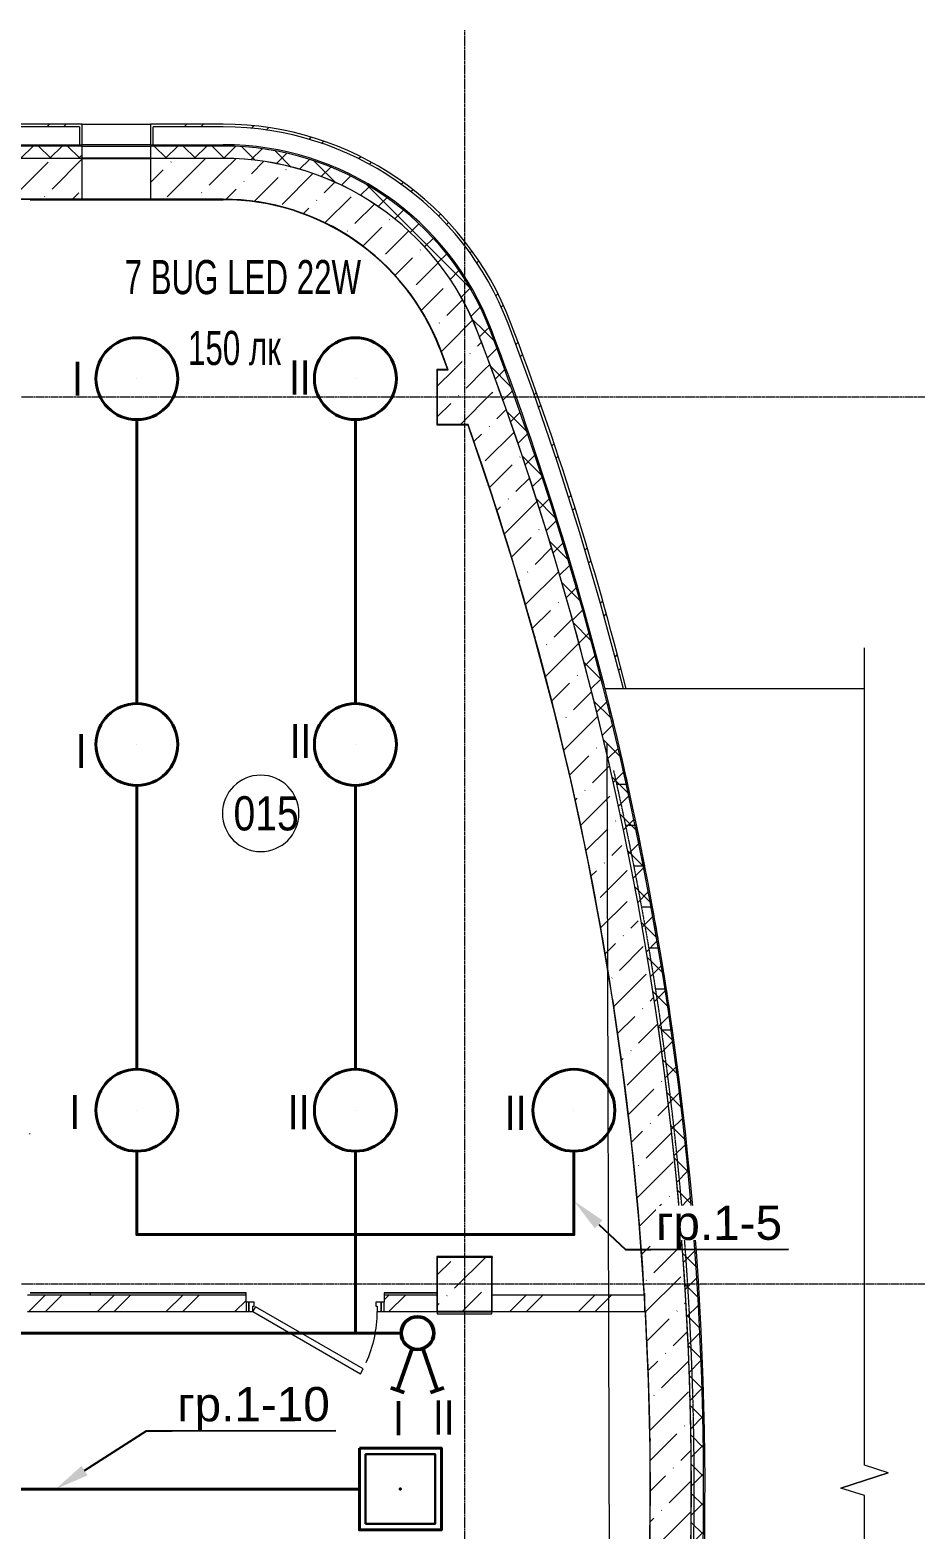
# Model space of a CAD drawing. Header units: metres. Extents: x -93142 to 227756, y -64772 to 286334.
# Drawn here: x 84281 to 90768, y -49086 to -38095 of the extents above; entities that cross this region are included whole.
import ezdxf
from ezdxf import colors
from ezdxf.entities.mleader import LeaderData, LeaderLine
from ezdxf.math import Vec2, Vec3

# ---------------------------------------------------------------- set-up
doc = ezdxf.new("R2010")
doc.units = ezdxf.units.M
for name, pattern in [('ADSK_Линия сетки', [21, 12, -3, 3, -3]), ('Сверху', [3.96875, 2.38125, -1.5875]), ('Сверху_2_', [3.96875, 2.38125, -1.5875])]:
    doc.linetypes.add(name, pattern=pattern)
for name, color, linetype, lineweight in [('A-ANNO-NOTE', 7, 'Continuous', 5), ('A-AREA-IDEN', 7, 'Continuous', 9), ('A-DETL-THIN', 7, 'Continuous', 5), ('A-DOOR', 7, 'Continuous', 5), ('A-DOOR-FRAM', 7, 'Continuous', 13), ('A-FLOR', 7, 'Continuous', 5), ('A-GLAZ', 7, 'Continuous', 5), ('A-WALL', 7, 'Continuous', 5), ('A-WALL-PATT', 7, 'Continuous', 18), ('I-WALL', 7, 'Continuous', 5), ('nadpisi', 84, 'Continuous', 13), ('S-COLS', 7, 'Continuous', 5), ('S-FNDN', 7, 'Continuous', 5), ('S-GRID', 7, 'Continuous', 9), ('S-STRS-MBND', 7, 'Сверху', 5), ('раб осв', 7, 'Continuous', 40), ('ЭЛ', 250, 'Continuous', 50), ('ЭЛ.освещ.', 150, 'Continuous', 50), ('ЭЛ.сети', 5, 'Continuous', 100)]:
    doc.layers.add(name, color=color, linetype=linetype, lineweight=lineweight)
doc.styles.add('Arial', font='ARIALN.TTF', dxfattribs={"width": 0.8, "height": 2.5})
doc.styles.add('GOST Common_I_1', font='ARIALN.TTF', dxfattribs={"height": 300})
doc.styles.add('ISOPEUR', font='ARIALN.TTF')
pattern_1 = [(45, (0, 0), (84.19025, 308.69666), [396.875, -79.375, 3.353, -76.022])]
pattern_2 = [(45, (0, 0), (-251.4472, 251.4472), []), (45, (0, 381), (-251.4472, 251.4472), [])]
pattern_3 = [(0, (0, 0), (812.8, 203.2), [33.528, -576.072, 33.528, -576.072, -3251.2]), (0, (0, 0), (812.8, 203.2), [-1219.2, 33.528, -1185.672, 33.528, -576.072, -1422.4]), (0, (0, 0), (812.8, 203.2), [-3048, 33.528, -372.872, 33.528, -982.472]), (120, (304.8, 101.6), (-582.37636, 602.30545), [33.528, -576.072, 33.528, -576.072, -3251.2]), (120, (304.8, 101.6), (-582.37636, 602.30545), [-1219.2, 33.528, -1185.672, 33.528, -576.072, -1422.4]), (120, (304.8, 101.6), (-582.37636, 602.30545), [-3048, 33.528, -372.872, 33.528, -982.472]), (240, (406.4, 508), (-230.42364, -805.50545), [33.528, -576.072, 33.528, -576.072, -3251.2]), (240, (406.4, 508), (-230.42364, -805.50545), [-1219.2, 33.528, -1185.672, 33.528, -576.072, -1422.4]), (240, (406.4, 508), (-230.42364, -805.50545), [-3048, 33.528, -372.872, 33.528, -982.472])]
pattern_4 = [(45, (0, 0), (-106.06602, 106.06602), []), (135, (0, 0), (-106.06602, -106.06602), [])]

# ---------------------------------------------------------------- blocks, each defined once
blk = doc.blocks.new('1709 КДП АПК АС_Крыльца_rvt-1-Цокольный этаж')
at = {"layer": 'S-FNDN', "lineweight": 9}
blk.add_line((88976, -45441), (88986, -45440), dxfattribs=at)
at = {"layer": 'S-STRS-MBND', "linetype": 'Continuous', "lineweight": 9}
blk.add_line((88537, -54123), (88507, -43323), dxfattribs=at)
at = {"layer": 'S-STRS-MBND', "lineweight": 9}
for p, q in [((88656, -43623), (88576, -43623)), ((88656, -43623), (88576, -43623)), ((88722, -43923), (88641, -43923)), ((88722, -43923), (88641, -43923)), ((88781, -44223), (88702, -44223)), ((88781, -44223), (88702, -44223)), ((88839, -44523), (88758, -44523)), ((88839, -44523), (88758, -44523)), ((88890, -44823), (88811, -44823)), ((88890, -44823), (88811, -44823)), ((88939, -45123), (88860, -45123)), ((88939, -45123), (88860, -45123)), ((88984, -45423), (88905, -45423)), ((88984, -45423), (88905, -45423))]:
    blk.add_line(p, q, dxfattribs=at)
blk.add_arc((65374, -48786), 23770, 352.1723, 8.1327, dxfattribs=at)
blk.add_open_spline([(88553, -43521), (88696, -44150), (88813, -44785), (88905, -45423)], degree=3, dxfattribs=at)
blk = doc.blocks.new('Окно-Квадратный проем - 500 x 600_в_-242012-Цокольный этаж')
at = {"layer": 'A-GLAZ', "lineweight": 20}
for p, q in [((-258, -150), (-258, 150)), ((242, 150), (242, -150))]:
    blk.add_line(p, q, dxfattribs=at)
at = {"layer": 'A-GLAZ', "linetype": 'Сверху_2_', "lineweight": 20}
for p, q in [((-258, 150), (242, 150)), ((242, -150), (-258, -150))]:
    blk.add_line(p, q, dxfattribs=at)
blk = doc.blocks.new('КДП АПК - КР_rvt-1-Цокольный этаж')
at = {"layer": 'A-WALL-PATT', "lineweight": 15}
h = blk.add_hatch(dxfattribs=at)
h.set_pattern_fill('FP_9', color=256, style=0, pattern_type=2)
h.set_pattern_definition(pattern_1)
h.paths.add_polyline_path([(85696, -38696), (85696, -38396), (85163, -38396), (85163, -38696), (85539, -38696)], flags=0)
h.paths.add_polyline_path([(84525, -38696), (84663, -38696), (84663, -38396), (81163, -38396), (81163, -38696), (82497, -38696)], flags=0)
h.paths.add_polyline_path([(80663, -38696), (80663, -38396), (77163, -38396), (77163, -38696), (80469, -38696)], flags=0)
h.paths.add_polyline_path([(76663, -38696), (76663, -38396), (73163, -38396), (73163, -38696), (74386, -38696)], flags=0)
h.paths.add_polyline_path([(72663, -38696), (72663, -38396), (67912, -38396), (67912, -38696), (72358, -38696)], flags=0)
h = blk.add_hatch(dxfattribs=at)
h.set_pattern_fill('FP_9', color=256, style=0, pattern_type=2)
h.set_pattern_definition(pattern_1)
h.paths.add_polyline_path([(87283, -39786), (87563, -39679), (87504, -39541), (87434, -39407), (87355, -39279), (87266, -39158), (87169, -39043), (87063, -38936), (86949, -38837), (86828, -38747), (86701, -38667), (86568, -38596), (86431, -38536), (86289, -38486), (86143, -38446), (85996, -38418), (85846, -38401), (85696, -38396), (85696, -38696), (85842, -38702), (85987, -38721), (86129, -38752), (86269, -38795), (86404, -38850), (86534, -38917), (86658, -38995), (86775, -39083), (86884, -39180), (86984, -39287), (87075, -39402), (87155, -39524), (87229, -39664)], flags=0)
h = blk.add_hatch(dxfattribs=at)
h.set_pattern_fill('FP_9', color=256, style=0, pattern_type=2)
h.set_pattern_definition(pattern_1)
h.paths.add_polyline_path([(87563, -56612), (87663, -56346), (87343, -56346), (87283, -56505)], flags=0)
h.paths.add_polyline_path([(87663, -39946), (87563, -39679), (87283, -39786), (87343, -39946), (87567, -39946)], flags=0)
h.paths.add_polyline_path([(87663, -56346), (87838, -55853), (88002, -55356), (88156, -54856), (88298, -54352), (88429, -53845), (88549, -53336), (88658, -52824), (88755, -52310), (88841, -51794), (88916, -51276), (88979, -50757), (89031, -50236), (89071, -49714), (89100, -49192), (89117, -48669), (89123, -48146), (89117, -47622), (89100, -47099), (89067, -46526), (89028, -46029), (88979, -45535), (88915, -45009), (88878, -44749), (88832, -44484), (88730, -43961), (88616, -43441), (88491, -42923), (88541, -42923), (88429, -42446), (88298, -41939), (88156, -41436), (88002, -40935), (87838, -40439), (87663, -39946), (87663, -40346), (87488, -40346), (87659, -40848), (87818, -41353), (87966, -41862), (88102, -42374), (88227, -42890), (88339, -43408), (88441, -43928), (88530, -44450), (88608, -44975), (88674, -45501), (88727, -46029), (88769, -46557), (88799, -47086), (88817, -47616), (88823, -48151), (88817, -48676), (88799, -49205), (88769, -49735), (88726, -50272), (88674, -50791), (88608, -51317), (88530, -51841), (88441, -52363), (88339, -52884), (88227, -53402), (88102, -53917), (87966, -54429), (87818, -54938), (87659, -55444), (87488, -55946), (87663, -55946)], flags=0)
at = {"layer": 'S-COLS', "lineweight": 15}
h = blk.add_hatch(dxfattribs=at)
h.set_pattern_fill('FP_9', color=256, style=0, pattern_type=2)
h.set_pattern_definition(pattern_1)
h.paths.add_polyline_path([(87663, -40346), (87663, -39946), (87263, -39946), (87263, -40346), (87567, -40346)], flags=0)
h = blk.add_hatch(dxfattribs=at)
h.set_pattern_fill('FP_9', color=256, style=0, pattern_type=2)
h.set_pattern_definition(pattern_1)
h.paths.add_polyline_path([(87663, -46846), (87663, -46446), (87263, -46446), (87263, -46846)], flags=0)
at = {"layer": 'I-WALL', "lineweight": 15}
for p, q in [((84663, -38396), (81163, -38396)), ((84663, -38696), (84663, -38396)), ((84663, -38396), (85163, -38396)), ((85696, -38396), (85163, -38396)), ((85163, -38396), (85163, -38696)), ((81163, -38696), (84663, -38696)), ((85163, -38696), (84663, -38696)), ((85163, -38696), (85696, -38696))]:
    blk.add_line(p, q, dxfattribs=at)
for centre, radius, start, end in [((85696, -40396), 2000, 20.9935, 90), ((85696, -40396), 1700, 21.0028, 90), ((65373, -48146), 23750, 20.1979, 20.8845), ((65373, -48146), 23450, 20.4678, 20.8838), ((65373, -48146), 23750, 12.7034, 20.1979), ((65373, -48146), 23450, 340.572, 19.428), ((65373, -48146), 23750, 339.8021, 8.2233)]:
    blk.add_arc(centre, radius, start, end, dxfattribs=at)
at = {"layer": 'S-COLS', "lineweight": 15}
for p, q in [((87343, -39946), (87263, -39946)), ((87263, -39946), (87263, -40346)), ((87263, -40346), (87488, -40346)), ((87663, -46446), (87263, -46446)), ((87263, -46446), (87263, -46846)), ((87663, -46846), (87663, -46446)), ((87263, -46846), (87663, -46846))]:
    blk.add_line(p, q, dxfattribs=at)
at = {"lineweight": 15}
blk.add_blockref('Окно-Квадратный проем - 500 x 600_в_-242012-Цокольный этаж', (84921, -38546), dxfattribs=at)
blk = doc.blocks.new('AC_Дверь_Однопольная_ДеревяннаяВнутренняя_ГОСТ6629-88 - ДГ 21-10Л-1292866-Цокольный этаж')
at = {"layer": 'A-DOOR', "lineweight": 13}
for p, q in [((-333, 515), (-353, 480)), ((-353, 480), (435, 25)), ((455, 60), (-333, 515)), ((435, 25), (455, 60))]:
    blk.add_line(p, q, dxfattribs=at)
at = {"layer": 'A-DOOR', "lineweight": 18}
for p, q in [((-485, 60), (-505, 60)), ((-505, 60), (-505, -10)), ((-485, -10), (-485, 60)), ((505, 60), (485, 60)), ((485, 60), (485, -10)), ((505, -10), (505, 60)), ((-505, -10), (-485, -10)), ((485, -10), (505, -10))]:
    blk.add_line(p, q, dxfattribs=at)
at = {"layer": 'A-DOOR'}
blk.add_arc((455, 60), 910, 155.7365, 180, dxfattribs=at)
at = {"layer": 'A-DOOR-FRAM'}
for p, q in [((-455, 60), (-485, 60)), ((-485, 60), (-485, -10)), ((-455, 20), (-455, 60)), ((-445, 20), (-455, 20)), ((-445, -10), (-445, 20)), ((455, 20), (445, 20)), ((445, 20), (445, -10)), ((485, 60), (455, 60)), ((455, 60), (455, 20)), ((485, -10), (485, 60)), ((-485, -10), (-445, -10)), ((445, -10), (485, -10))]:
    blk.add_line(p, q, dxfattribs=at)
blk = doc.blocks.new('ПСС_Марка_помещения - Имя_2_5мм-224473-Цокольный этаж')
at = {"layer": 'A-AREA-IDEN'}
for start, end in [(360, 180), (180, 360)]:
    blk.add_arc((-0.07, 0.04), 3.5, start, end, dxfattribs=at)
blk = doc.blocks.new('ARS.R UNI LED')
at = {"color": 5, "lineweight": 30, "ltscale": 100}
blk.add_lwpolyline([(2913223, 2072749), (2913733, 2072749), (2913733, 2073259), (2913223, 2073259)], close=True, dxfattribs=at)
at = {"color": 0, "lineweight": 40, "ltscale": 100}
blk.add_point((2913478, 2073004), dxfattribs=at)
at = {"layer": 'ЭЛ', "color": 5, "lineweight": 40, "ltscale": 10}
blk.add_lwpolyline([(2913178, 2073304), (2913778, 2073304), (2913778, 2072704), (2913178, 2072704)], close=True, dxfattribs=at)
blk = doc.blocks.new('BUG LED')
at = {"layer": 'раб осв', "color": 0, "lineweight": 40, "ltscale": 100}
blk.add_line((62382, -35891), (62382, -35891), dxfattribs=at)
at = {"layer": 'раб осв', "color": 5}
blk.add_circle((62382, -35891), 300, dxfattribs=at)
blk = doc.blocks.new('выкл. 2 клав. скрыт.')
at = {"layer": 'ЭЛ.освещ.', "color": 0, "ltscale": 100}
for p, q in [((2902361, 2044099), (2902327, 2044197)), ((2902039, 2044042), (2902344, 2044148)), ((2902039, 2043963), (2902344, 2043857)), ((2902361, 2043907), (2902327, 2043809))]:
    blk.add_line(p, q, dxfattribs=at)
blk.add_circle((2901926, 2044002), 120, dxfattribs=at)

msp = doc.modelspace()

# ---------------------------------------------------------------- hatches: boundary and pattern name
at = {"layer": 'A-WALL-PATT', "lineweight": 5}
h = msp.add_hatch(dxfattribs=at)
h.set_pattern_fill('FP_1', color=256, style=0, pattern_type=2)
h.set_pattern_definition(pattern_2)
h.paths.add_polyline_path([(85162.6532, -38935.6443), (85182.6532, -38935.6443), (85182.6532, -38805.6443), (85695.5434, -38805.6443), (85695.5434, -38785.6443), (85162.6532, -38785.6443), (85162.6532, -38805.6443)], flags=0)
h.paths.add_polyline_path([(84642.6532, -38935.6443), (84662.6532, -38935.6443), (84662.6532, -38785.6443), (81162.6532, -38785.6443), (81162.6532, -38935.6443), (81182.6532, -38935.6443), (81182.6532, -38805.6443), (84642.6532, -38805.6443)], flags=0)
h.paths.add_polyline_path([(80642.6532, -38935.6443), (80662.6532, -38935.6443), (80662.6532, -38785.6443), (77162.6532, -38785.6443), (77162.6532, -38935.6443), (77182.6532, -38935.6443), (77182.6532, -38805.6443), (80642.6532, -38805.6443)], flags=0)
h.paths.add_polyline_path([(76642.6532, -38935.6443), (76662.6532, -38935.6443), (76662.6532, -38785.6443), (73162.6532, -38785.6443), (73162.6532, -38935.6443), (73182.6532, -38935.6443), (73182.6532, -38805.6443), (76642.6532, -38805.6443)], flags=0)
h.paths.add_polyline_path([(72662.6532, -38935.6443), (72662.6532, -38785.6443), (67912.2467, -38785.6443), (67912.2467, -38805.6443), (72642.6532, -38805.6443), (72642.6532, -38935.6443)], flags=0)
h = msp.add_hatch(dxfattribs=at)
h.set_pattern_fill('FP_1', color=256, style=0, pattern_type=2)
h.set_pattern_definition(pattern_2)
h.paths.add_polyline_path([(87780.7407, -40245.1684), (87799.4357, -40238.0623), (87737.4744, -40090.6482), (87665.1996, -39948.0072), (87582.9762, -39810.8597), (87491.2196, -39679.8985), (87390.3933, -39555.785), (87281.0065, -39439.146), (87163.6117, -39330.5708), (87038.8018, -39230.6078), (86907.2073, -39139.7618), (86769.4928, -39058.4916), (86626.3539, -38987.2079), (86478.5136, -38926.2706), (86326.7186, -38875.9874), (86171.7356, -38836.6125), (86014.3474, -38808.3446), (85855.349, -38791.3266), (85695.5434, -38785.6443), (85695.5434, -38805.6443), (85863.8104, -38812.0018), (86031.1179, -38831.0378), (86196.5122, -38862.644), (86359.05, -38906.6401), (86517.8046, -38962.7752), (86671.871, -39030.7293), (86820.3706, -39110.1148), (86962.4567, -39200.4793), (87097.3192, -39301.3074), (87224.1891, -39412.0242), (87342.3431, -39531.9985), (87453.2913, -39663.5622), (87549.862, -39796.9344), (87638.0438, -39940.3853), (87715.1499, -40090.0812)], flags=0)
at = {"layer": 'A-WALL-PATT', "lineweight": 5, "true_color": 0x787878}
h = msp.add_hatch(dxfattribs=at)
h.set_pattern_fill('FP_4', color=8, style=0, pattern_type=2)
h.set_pattern_definition(pattern_4)
h.paths.add_polyline_path([(85539.2534, -39035.6443), (85695.5434, -39035.6443), (85695.5434, -38945.6443), (85162.6532, -38945.6443), (85162.6532, -39035.6443)], flags=0)
h.paths.add_polyline_path([(84662.6532, -39035.6443), (84662.6532, -38945.6443), (81162.6532, -38945.6443), (81162.6532, -39035.6443), (84525.3001, -39035.6443)], flags=0)
h.paths.add_polyline_path([(80662.6532, -39035.6443), (80662.6532, -38945.6443), (77162.6532, -38945.6443), (77162.6532, -39035.6443), (80469.4869, -39035.6443)], flags=0)
h.paths.add_polyline_path([(76662.6532, -39035.6443), (76662.6532, -38945.6443), (73162.6532, -38945.6443), (73162.6532, -39035.6443), (74385.7672, -39035.6443)], flags=0)
h.paths.add_polyline_path([(72662.6532, -39035.6443), (72662.6532, -38945.6443), (67912.2467, -38945.6443), (67912.2467, -39035.6443), (72357.8606, -39035.6443)], flags=0)
h = msp.add_hatch(dxfattribs=at)
h.set_pattern_fill('FP_4', color=8, style=0, pattern_type=2)
h.set_pattern_definition(pattern_4)
h.paths.add_polyline_path([(87562.7851, -40319.119), (87646.8419, -40286.9562), (87585.0102, -40142.3273), (87512.4765, -40002.7581), (87429.6519, -39869.0391), (87337.0054, -39741.9278), (87235.0617, -39622.1439), (87124.3983, -39510.3661), (87005.6419, -39407.2273), (86879.4652, -39313.3118), (86746.5828, -39229.1516), (86607.7474, -39155.2231), (86463.7453, -39091.9453), (86315.3922, -39039.6765), (86163.5283, -38998.7128), (86009.0137, -38969.2861), (85852.7237, -38951.5631), (85695.5434, -38945.6443), (85695.5434, -39035.6443), (85845.95, -39041.3079), (85995.5048, -39058.2665), (86143.3607, -39086.424), (86288.6804, -39125.6211), (86430.6408, -39175.6358), (86568.438, -39236.1847), (86701.2915, -39306.9249), (86828.4488, -39387.4558), (86949.1899, -39477.3214), (87062.8309, -39576.0126), (87168.7282, -39682.9705), (87266.282, -39797.5893), (87354.9398, -39919.2199), (87434.1996, -40047.1735), (87503.6124, -40180.7253)], flags=0)
at = {"layer": 'A-WALL-PATT', "lineweight": 5}
h = msp.add_hatch(dxfattribs=at)
h.set_pattern_fill('FP_2', color=256, style=0, pattern_type=2)
h.set_pattern_definition(pattern_3)
h.paths.add_polyline_path([(85695.5434, -39338.6443), (85695.5434, -39335.6443), (84280.6532, -39335.6443), (84280.6532, -39338.6443), (85539.2534, -39338.6443)], flags=0)
h = msp.add_hatch(dxfattribs=at)
h.set_pattern_fill('FP_2', color=256, style=0, pattern_type=2)
h.set_pattern_definition(pattern_3)
h.paths.add_polyline_path([(87279.7986, -40427.4136), (87282.6004, -40426.3413), (87224.3874, -40292.2495), (87154.8698, -40163.6545), (87074.5616, -40041.5072), (86984.0566, -39926.7108), (86884.0241, -39820.1141), (86775.2036, -39722.5054), (86658.3998, -39634.6063), (86534.4764, -39557.0668), (86404.3498, -39490.4603), (86268.982, -39435.2793), (86129.3742, -39391.9318), (85986.5584, -39360.7383), (85841.5909, -39341.9294), (85695.5434, -39335.6443), (85695.5434, -39338.6443), (85841.3329, -39344.9183), (85986.0444, -39363.6939), (86128.6079, -39394.8323), (86267.9693, -39438.1032), (86403.0979, -39493.1867), (86532.9948, -39559.6754), (86656.6993, -39637.0778), (86773.2969, -39724.8215), (86881.9253, -39822.2578), (86981.7813, -39928.666), (87072.1266, -40043.2595), (87152.2932, -40165.191), (87221.6882, -40293.5587), (87255.2293, -40370.8192)], flags=0)
at = {"layer": 'A-WALL-PATT', "lineweight": 5, "true_color": 0x787878}
h = msp.add_hatch(dxfattribs=at)
h.set_pattern_fill('FP_4', color=8, style=0, pattern_type=2)
h.set_pattern_definition(pattern_4)
h.paths.add_polyline_path([(87646.8419, -57284.3325), (87834.6597, -56774.7386), (88010.8204, -56260.9986), (88175.2325, -55743.379), (88327.8107, -55222.1485), (88468.4759, -54697.5775), (88597.155, -54169.9384), (88713.7812, -53639.5049), (88819.1753, -53101.4448), (88910.6392, -52571.3572), (88990.7689, -52034.1975), (89058.6414, -51495.3517), (89114.2216, -50955.0997), (89157.4805, -50413.7218), (89188.3958, -49871.499), (89206.9514, -49328.7126), (89213.1377, -48785.6443), (89206.9514, -48242.5761), (89188.3958, -47699.7897), (89153.7286, -47110.6119), (89114.2216, -46616.1889), (89052.7136, -46028.875), (88990.5304, -45535.4925), (88910.6392, -44999.9314), (88818.294, -44464.7363), (88713.7812, -43931.7838), (88597.155, -43401.3502), (88468.4759, -42873.7111), (88327.8107, -42349.1401), (88161.7089, -41785.3332), (88010.8204, -41310.29), (87834.6597, -40796.55), (87646.8419, -40286.9562), (87562.7851, -40319.119), (87749.8903, -40826.7847), (87925.3825, -41338.5809), (88089.1708, -41854.2418), (88241.1701, -42373.5), (88381.3015, -42896.0859), (88513.6572, -43440.6707), (88627.8084, -43961.0281), (88730.2584, -44483.7916), (88821.7871, -45014.2596), (88901.6127, -45549.3864), (88969.2277, -46086.1927), (89024.5969, -46624.4), (89067.6917, -47163.7289), (89098.4897, -47703.8995), (89116.9749, -48244.6315), (89123.1377, -48785.6443), (89116.9749, -49326.6571), (89098.4897, -49867.3891), (89067.6917, -50407.5597), (89024.5969, -50946.8886), (88969.2277, -51485.0959), (88901.6127, -52021.9022), (88821.7871, -52557.029), (88727.5869, -53101.4448), (88625.676, -53621.1342), (88509.4923, -54149.5603), (88381.3015, -54675.2027), (88241.1701, -55197.7886), (88089.1708, -55717.0468), (87925.3825, -56232.7077), (87749.8903, -56744.5039), (87562.7851, -57252.1696), (87567.1599, -57253.8435)], flags=0)
at = {"layer": 'A-WALL-PATT', "lineweight": 5}
h = msp.add_hatch(dxfattribs=at)
h.set_pattern_fill('FP_1', color=256, style=0, pattern_type=2)
h.set_pattern_definition(pattern_2)
h.paths.add_polyline_path([(88624.4468, -42922.9788), (88645.1026, -42922.9788), (88621.0129, -42824.4114), (88480.1934, -42299.9695), (88327.5448, -41778.8478), (88163.1452, -41261.3131), (87987.0788, -40747.6303), (87799.4357, -40238.0623), (87780.7407, -40245.1684), (87967.5585, -40752.4289), (88142.8947, -41263.7717), (88308.5358, -41785.3332), (88458.7716, -42297.6624), (88599.1518, -42819.685), (88616.4971, -42890.5158)], flags=0)
h = msp.add_hatch(dxfattribs=at)
h.set_pattern_fill('FP_2', color=256, style=0, pattern_type=2)
h.set_pattern_definition(pattern_3)
h.paths.add_polyline_path([(84280.6532, -47085.5622), (84280.6532, -40985.7863), (84277.6532, -40985.7863), (84277.6532, -47085.5622)], flags=0)
h = msp.add_hatch(dxfattribs=at)
h.set_pattern_fill('FP_2', color=256, style=0, pattern_type=2)
h.set_pattern_definition(pattern_3)
h.paths.add_polyline_path([(88779.1898, -47350.6443), (88739.6925, -46809.128), (88687.6685, -46268.6714), (88623.1457, -45729.564), (88546.1588, -45192.095), (88456.7488, -44656.5525), (88354.9639, -44123.2236), (88240.8585, -43592.3942), (88114.4938, -43064.3489), (87975.9377, -42539.3707), (87825.2643, -42017.7411), (87662.5544, -41499.7397), (87487.8952, -40985.6443), (87485.7723, -40988.6448), (87660.225, -41502.2694), (87822.7492, -42019.7923), (87973.2579, -42540.9363), (88111.6705, -43065.4227), (88237.913, -43592.9706), (88351.9178, -44123.2977), (88453.6239, -44656.1203), (88542.9768, -45191.153), (88619.9287, -45728.1096), (88684.4385, -46266.7026), (88736.4715, -46806.6439), (88775.9998, -47347.6412)], flags=0)
h = msp.add_hatch(dxfattribs=at)
h.set_pattern_fill('FP_2', color=256, style=0, pattern_type=2)
h.set_pattern_definition(pattern_3)
h.paths.add_polyline_path([(87262.6532, -47347.6443), (87262.6532, -47082.6443), (87259.6532, -47082.6443), (87259.6532, -47347.6443)], flags=0)
h = msp.add_hatch(dxfattribs=at)
h.set_pattern_fill('FP_2', color=256, style=0, pattern_type=2)
h.set_pattern_definition(pattern_3)
h.paths.add_polyline_path([(87662.6532, -47085.6443), (87665.6532, -47085.6443), (87665.6532, -47082.6443), (87262.6532, -47082.6443), (87262.6532, -47085.6443)], flags=0)
h = msp.add_hatch(dxfattribs=at)
h.set_pattern_fill('FP_2', color=256, style=0, pattern_type=2)
h.set_pattern_definition(pattern_3)
h.paths.add_polyline_path([(87665.6532, -47350.6443), (87665.6532, -47085.6443), (87662.6532, -47085.6443), (87662.6532, -47350.6443)], flags=0)
h = msp.add_hatch(dxfattribs=at)
h.set_pattern_fill('FP_1', color=256, style=0, pattern_type=2)
h.set_pattern_definition(pattern_2)
h.paths.add_polyline_path([(87262.6532, -47485.6443), (87262.6532, -47365.6443), (86872.6532, -47365.6443), (86872.6532, -47485.6443)], flags=0)
h.paths.add_polyline_path([(84262.6532, -47485.6443), (85862.6532, -47485.6443), (85862.6532, -47365.6443), (84262.6532, -47365.6443), (84262.6532, -47443.389)], flags=0)
h = msp.add_hatch(dxfattribs=at)
h.set_pattern_fill('FP_2', color=256, style=0, pattern_type=2)
h.set_pattern_definition(pattern_3)
h.paths.add_polyline_path([(86872.6532, -47350.6443), (87262.6532, -47350.6443), (87262.6532, -47347.6443), (86872.6532, -47347.6443)], flags=0)
h.paths.add_polyline_path([(85862.6532, -47350.6443), (85862.6532, -47347.6443), (84280.6532, -47347.6443), (84280.6532, -47350.6443), (84525.3001, -47350.6443)], flags=0)
h = msp.add_hatch(dxfattribs=at)
h.set_pattern_fill('FP_2', color=256, style=0, pattern_type=2)
h.set_pattern_definition(pattern_3)
h.paths.add_polyline_path([(86872.6532, -47365.6443), (87262.6532, -47365.6443), (87262.6532, -47350.6443), (86872.6532, -47350.6443)], flags=0)
h.paths.add_polyline_path([(85862.6532, -47365.6443), (85862.6532, -47350.6443), (84280.6532, -47350.6443), (84280.6532, -47365.6443), (84525.3001, -47365.6443)], flags=0)
h = msp.add_hatch(dxfattribs=at)
h.set_pattern_fill('FP_1', color=256, style=0, pattern_type=2)
h.set_pattern_definition(pattern_2)
h.paths.add_polyline_path([(88581.1132, -47485.6443), (88782.6532, -47485.6443), (88782.6532, -47365.6443), (87662.6532, -47365.6443), (87662.8894, -47485.6443)], flags=0)
h = msp.add_hatch(dxfattribs=at)
h.set_pattern_fill('FP_2', color=256, style=0, pattern_type=2)
h.set_pattern_definition(pattern_3)
h.paths.add_polyline_path([(88787.4865, -50078.227), (88800.2261, -49821.9977), (88810.1618, -49565.6443), (88807.1602, -49565.6436), (88797.2269, -49821.915), (88784.4911, -50078.0616)], flags=0)
h.paths.add_polyline_path([(88812.6876, -49485.6443), (88821.1885, -49087.9894), (88822.9437, -48690.2476), (88817.9525, -48292.5332), (88806.2165, -47894.9606), (88787.7391, -47497.6443), (88784.8995, -47500.6467), (88806.8317, -47995.8381), (88818.2911, -48491.3825), (88819.2726, -48987.0584), (88809.7757, -49482.6438)], flags=0)

# ---------------------------------------------------------------- linework, layer by layer
at = {"layer": 'A-ANNO-NOTE', "lineweight": 9}
for p, q in [((90391.2088, -42922.9788), (90391.2088, -42622.9788)), ((90564.5091, -48666.6701), (90391.2088, -48722.9788)), ((90564.5091, -48666.6701), (90391.2088, -48722.9788)), ((90391.2088, -48722.9788), (90218.0042, -48777.9787))]:
    msp.add_line(p, q, dxfattribs=at)
at = {"layer": 'A-DETL-THIN'}
for p, q in [((90391.2088, -42922.9788), (88491.3481, -42922.9788)), ((90391.2088, -48610.2913), (90391.2088, -42922.9788)), ((90218.0042, -48777.9991), (90564.2938, -48666.53)), ((90564.2938, -48666.53), (90391.2088, -48610.2913)), ((90391.2088, -48832.9836), (90218.0042, -48777.9991)), ((90391.2088, -54522.9788), (90391.2088, -48832.9836))]:
    msp.add_line(p, q, dxfattribs=at)
msp.add_arc((65373.1377, -48785.6443), 23850, 346.08045885, 14.22994766, dxfattribs=at)
at = {"layer": 'A-FLOR'}
for p, q in [((87662.5529, -41499.7351), (87662.9434, -41500.9301)), ((87825.2617, -42017.7325), (87825.987, -42020.1392)), ((87975.9344, -42539.3588), (87976.9381, -42542.992)), ((88779.1786, -47350.4608), (88780.1046, -47365.6443)), ((88782.6532, -47485.6443), (88787.0759, -47485.6443)), ((88787.0759, -47485.6443), (88787.7457, -47497.7646)), ((88820.1004, -48408.2302), (88820.4441, -48430.2267))]:
    msp.add_line(p, q, dxfattribs=at)
for start, end in [(13.52505558, 14.11534714), (12.18346952, 12.78717534), (10.84601141, 11.45900354), (9.51103009, 10.13083172), (8.17765138, 8.8026599), (6.84536919, 7.47448806), (5.51387025, 6.14631622), (4.18295021, 4.81814436), (1.71612763, 2.05050267)]:
    msp.add_arc((65373.1377, -48785.6443), 23450, start, end, dxfattribs=at)
at = {"layer": 'A-WALL'}
for p, q in [((84642.6532, -38805.6443), (81182.6532, -38805.6443)), ((84642.6532, -38805.6443), (84642.6532, -38935.6443)), ((85695.5434, -38805.6443), (85182.6532, -38805.6443)), ((85182.6532, -38935.6443), (85182.6532, -38805.6443)), ((85862.6532, -47365.6443), (84262.6532, -47365.6443)), ((85862.6532, -47350.6443), (84280.6532, -47350.6443)), ((87262.6532, -47350.6443), (86872.6532, -47350.6443)), ((87262.6532, -47365.6443), (86872.6532, -47365.6443)), ((88780.1046, -47365.6443), (87662.6532, -47365.6443)), ((84262.6532, -47485.6443), (85862.6532, -47485.6443)), ((86872.6532, -47485.6443), (87262.6532, -47485.6443)), ((87662.6532, -47485.6443), (88782.6532, -47485.6443)), ((87662.8894, -47485.6443), (87662.6532, -47485.6443)), ((88787.0759, -47485.6443), (88784.0713, -47485.6443))]:
    msp.add_line(p, q, dxfattribs=at)
at = {"layer": 'A-WALL', "lineweight": 18}
for p, q in [((85695.5434, -39335.6443), (80177.6532, -39335.6443)), ((84280.6532, -39338.6443), (85695.5434, -39338.6443)), ((87259.6532, -40582.6443), (87259.6532, -40988.6443)), ((87338.3967, -40582.6443), (87259.6532, -40582.6443)), ((87262.6532, -40985.6443), (87262.6532, -40585.6443)), ((87262.6532, -40585.6443), (87339.5168, -40585.6443)), ((87339.5168, -40585.6443), (87342.719, -40585.6443)), ((87259.6532, -40988.6443), (87485.7721, -40988.6443)), ((87484.7141, -40985.6443), (87262.6532, -40985.6443)), ((87487.8952, -40985.6443), (87484.7141, -40985.6443)), ((87259.6532, -47082.6443), (87259.6532, -47347.6443)), ((87665.6532, -47082.6443), (87259.6532, -47082.6443)), ((87262.6532, -47485.6443), (87262.6532, -47085.6443)), ((87262.6532, -47085.6443), (87662.6532, -47085.6443)), ((87662.6532, -47085.6443), (87662.6532, -47485.6443)), ((87665.6532, -47347.6443), (87665.6532, -47082.6443)), ((85862.6532, -47347.6443), (84280.6532, -47347.6443)), ((85862.6532, -47415.6443), (85862.6532, -47347.6443)), ((86872.6532, -47347.6443), (86872.6532, -47415.6443)), ((87259.6532, -47347.6443), (86872.6532, -47347.6443)), ((88782.6532, -47365.6443), (88780.1046, -47365.6443)), ((88782.6532, -47485.6443), (88782.6532, -47365.6443)), ((87662.6532, -47485.6443), (87262.8894, -47485.6443)), ((87262.8894, -47485.6443), (87262.8894, -47500.6443)), ((87262.8894, -47500.6443), (87662.8894, -47500.6443)), ((87662.8894, -47500.6443), (87662.8894, -47485.6443))]:
    msp.add_line(p, q, dxfattribs=at)
at = {"layer": 'A-WALL', "flags": 128}
msp.add_lwpolyline([(88625.3804, -42922.7434), (88599.1518, -42819.685), (88458.7716, -42297.6624), (88306.6601, -41778.9368), (88142.8947, -41263.7717), (87967.5585, -40752.4289), (87780.7407, -40245.1684)], dxfattribs=at)
at = {"layer": 'A-WALL', "lineweight": 18, "flags": 128}
for points in [[(87279.7986, -40427.4136), (87309.2349, -40504.9771), (87338.3966, -40582.6443)], [(87485.7723, -40988.6448), (87660.2248, -41502.2689), (87822.7491, -42019.7918), (87973.2578, -42540.936), (88111.6705, -43065.4224), (88237.913, -43592.9705), (88351.9178, -44123.2978), (88453.6239, -44656.1204), (88542.9768, -45191.1533), (88619.9287, -45728.11), (88684.4385, -46266.7031), (88736.4716, -46806.6445), (88775.9998, -47347.6412)], [(88784.8995, -47500.6467), (88806.8317, -47995.8367), (88818.2911, -48491.3823), (88819.2726, -48987.0594), (88809.7756, -49482.6476)]]:
    msp.add_lwpolyline(points, dxfattribs=at)
at = {"layer": 'A-WALL'}
msp.add_arc((85695.5434, -41035.6443), 2230, 20.76118108, 90, dxfattribs=at)
at = {"layer": 'A-WALL', "lineweight": 18}
for centre, radius, start, end in [((85695.5434, -41035.6443), 1700, 21.0027975, 90), ((85695.5434, -41035.6443), 1697, 21.00290266, 90), ((65373.1377, -48785.6443), 23450, 20.46775417, 20.88377735), ((65373.1377, -48785.6443), 23450, 3.47163375, 19.42803424), ((65373.1377, -48785.6443), 23450, 356.84020954, 3.17794107)]:
    msp.add_arc(centre, radius, start, end, dxfattribs=at)
at = {"layer": 'I-WALL', "lineweight": 18}
for p, q in [((84662.6532, -38785.6443), (81162.6532, -38785.6443)), ((84662.6532, -38935.6443), (84662.6532, -38785.6443)), ((85695.5434, -38785.6443), (85162.6532, -38785.6443)), ((85162.6532, -38785.6443), (85162.6532, -38935.6443)), ((81162.6532, -38935.6443), (84662.6532, -38935.6443)), ((84662.6532, -38945.6443), (81162.6532, -38945.6443)), ((84662.6532, -39035.6443), (84662.6532, -38945.6443)), ((85162.6532, -38935.6443), (85695.5434, -38935.6443)), ((85695.5434, -38945.6443), (85162.6532, -38945.6443)), ((85162.6532, -38945.6443), (85162.6532, -39035.6443)), ((81162.6532, -39035.6443), (84662.6532, -39035.6443)), ((85162.6532, -39035.6443), (85695.5434, -39035.6443))]:
    msp.add_line(p, q, dxfattribs=at)
at = {"layer": 'I-WALL'}
for p, q in [((84662.6532, -38785.6443), (85162.6532, -38785.6443)), ((85162.6532, -38935.6443), (84662.6532, -38935.6443)), ((84662.6532, -38945.6443), (85162.6532, -38945.6443)), ((85162.6532, -39035.6443), (84662.6532, -39035.6443))]:
    msp.add_line(p, q, dxfattribs=at)
at = {"layer": 'I-WALL', "lineweight": 18}
for centre, radius, start, end in [((85695.5434, -41035.6443), 2250, 20.76163247, 90), ((85695.5434, -41035.6443), 2100, 20.75803747, 90), ((85695.5434, -41035.6443), 2090, 20.99116555, 90), ((85695.5434, -41035.6443), 2000, 20.99353683, 90), ((65373.1377, -48785.6443), 23750, 339.11549908, 20.88450092), ((65373.1377, -48785.6443), 23840, 339.11529534, 20.88470466), ((65373.1377, -48785.6443), 23850, 13.62418144, 20.86422231), ((65373.1377, -48785.6443), 24000, 14.13970464, 20.86389569), ((65373.1377, -48785.6443), 23850, 12.33116275, 13.01854813), ((65373.1377, -48785.6443), 23850, 11.0365923, 11.73050821), ((65373.1377, -48785.6443), 23850, 9.73962425, 10.44247025), ((65373.1377, -48785.6443), 23850, 8.43866155, 9.15443418)]:
    msp.add_arc(centre, radius, start, end, dxfattribs=at)
at = {"layer": 'S-GRID', "linetype": 'ADSK_Линия сетки'}
for p, q in [((87462.6532, -38095.4453), (87462.6532, -63954.6071)), ((94527.9128, -40785.6443), (29247.2594, -40785.6443)), ((94527.9128, -47285.6443), (28964.2024, -47285.6443))]:
    msp.add_line(p, q, dxfattribs=at)
at = {"layer": 'раб осв'}
for points in [[(85062.6532, -43030.6443), (85062.6532, -40950.6443)], [(86662.6532, -40950.6443), (86662.6532, -43030.6443)], [(85062.6532, -43630.6443), (85062.6532, -45710.6443)], [(86662.6532, -45710.6443), (86662.6532, -43630.6443)], [(86662.6532, -46310.6443), (86662.6532, -46920.6443), (85062.6532, -46920.6443), (85062.6532, -46310.6443)], [(86997.4165, -47642.915), (86662.6532, -47642.915), (86662.6532, -47642.915), (86662.6532, -46920.6443), (86662.6532, -46920.6443), (88262.6532, -46920.6443), (88262.6532, -46310.6443)], [(83461.0504, -47642.915), (86662.6532, -47642.915)], [(83702.635, -48785.6573), (86692.6313, -48785.6599)]]:
    msp.add_lwpolyline(points, dxfattribs=at)

# ---------------------------------------------------------------- block references
at = {"lineweight": 5}
for name, p in [('КДП АПК - КР_rvt-1-Цокольный этаж', (0, -640)), ('1709 КДП АПК АС_Крыльца_rvt-1-Цокольный этаж', (0, 0))]:
    msp.add_blockref(name, p, dxfattribs=at)
at = {"layer": 'A-AREA-IDEN', "xscale": 80, "yscale": 80, "zscale": 80}
msp.add_blockref('ПСС_Марка_помещения - Имя_2_5мм-224473-Цокольный этаж', (85975.1448, -43838.1691), dxfattribs=at)
at = {"layer": 'A-DOOR', "rotation": 180}
msp.add_blockref('AC_Дверь_Однопольная_ДеревяннаяВнутренняя_ГОСТ6629-88 - ДГ 21-10Л-1292866-Цокольный этаж', (86367.6532, -47425.6443), dxfattribs=at)
at = {"layer": 'раб осв'}
for p in [(22680.9457, -4759.1904), (24280.9457, -4759.1904), (22680.9457, -7439.1904), (24280.9457, -7439.1904), (22680.9457, -10119.1904), (24280.9457, -10119.1904), (25880.9457, -10119.1904)]:
    msp.add_blockref('BUG LED', p, dxfattribs=at)
at = {"layer": 'раб осв', "color": 0, "lineweight": 40, "ltscale": 100, "xscale": -1, "rotation": 90}
msp.add_blockref('выкл. 2 клав. скрыт.', (2131119.8233, 2854283.1816), dxfattribs=at)
at = {"layer": 'раб осв', "color": 0, "lineweight": 40, "ltscale": 100}
msp.add_blockref('ARS.R UNI LED', (-2826485.0738, -2121789.2089), dxfattribs=at)

# ---------------------------------------------------------------- texts
at = {"layer": 'A-AREA-IDEN', "insert": (85770.6484, -43709.7091), "char_height": 250, "width": 577.215, "attachment_point": 1, "style": 'GOST Common_I_1'}
msp.add_mtext('015', dxfattribs=at)
at = {"layer": 'nadpisi', "color": 7, "char_height": 250, "style": 'Arial'}
for s, insert, width, attachment_point in [('7 BUG LED 22W', (86704.5846, -39780.8652), 2573.758347, 3), ('150 лк', (85437.6305, -40299.9494), 1402.065175, 1), ('{\\W1;I}', (84588.4303, -40525.6193), 1402.065175, 1), ('{\\W1;II}', (86176.6802, -40516.897), 1402.065175, 1), ('{\\W1;II}', (86181.1957, -43179.9389), 1402.065175, 1), ('{\\W1;I}', (84615.0567, -43253.666), 1402.065175, 1), ('{\\W1;I}', (84569.4824, -45897.882), 1402.065175, 1), ('{\\W1;II}', (86168.1628, -45899.6112), 1402.065175, 1), ('{\\W1;II}', (87757.6366, -45904.1249), 1402.065175, 1), ('{\\W1;II}', (87230.5445, -48136.4771), 1402.065175, 1), ('{\\W1;I}', (86937.9815, -48141.5072), 1402.065175, 1)]:
    msp.add_mtext(s, dxfattribs=dict(at, insert=insert, width=width, attachment_point=attachment_point))

# ---------------------------------------------------------------- next in the draw order: leaders
at = {"layer": 'ЭЛ.сети', "color": 0, "lineweight": 5}
ml = msp.add_multileader_mtext('Standard', dxfattribs=at)
ml.set_content('{\\fArial|b0|i0|c204|p34;гр.1-5}', style='ISOPEUR')
ml.set_leader_properties()
ml.build(insert=Vec2(0, 0))
ml.multileader.update_dxf_attribs({"text_left_attachment_type": 6, "text_right_attachment_type": 6, "dogleg_length": 100, "arrow_head_size": 250})
ctx = ml.context
ctx.base_point, ctx.char_height, ctx.arrow_head_size, ctx.landing_gap_size, ctx.plane_origin, ctx.plane_x_axis, ctx.plane_y_axis = Vec3(88827.0741, -47030.2722), 250, 250, 37.4122, Vec3(25239.4997, -4138.6912), Vec3(0.999998436, 0.0017686035), Vec3(-0.0017686035, 0.999998436)
ctx.left_attachment, ctx.right_attachment = 6, 6
notes = []
notes.append((ctx, [(0, (1, 1, 0), (88640.0136, -47030.603), (0.999998436, 0.0017686035), 187.0608, [(0, [(88262.6532, -46674.7583)], 0, [])])]))
ctx.mtext.insert, ctx.mtext.text_direction, ctx.mtext.rotation, ctx.mtext.line_spacing_factor, ctx.mtext.flow_direction = Vec3(88863.9213, -46710.8), Vec3(0.999998436, 0.0017686035), 0.0017686044, 0.8, 5
ctx.mtext.has_bg_fill, ctx.mtext.bg_color, ctx.mtext.bg_scale_factor, ctx.mtext.bg_transparency, ctx.mtext.use_window_bg_color = 1, -1073741824, 1, 0, 1
ml = msp.add_multileader_mtext('Standard', dxfattribs=at)
ml.set_content('{\\fArial|b0|i0|c204|p34;гр.1-10}', style='ISOPEUR')
ml.set_leader_properties()
ml.build(insert=Vec2(0, 0))
ml.multileader.update_dxf_attribs({"text_left_attachment_type": 6, "text_right_attachment_type": 6, "dogleg_length": 100, "arrow_head_size": 250})
ctx = ml.context
ctx.base_point, ctx.char_height, ctx.arrow_head_size, ctx.landing_gap_size, ctx.plane_origin, ctx.plane_x_axis, ctx.plane_y_axis = Vec3(85321.4165, -48359.2582), 250, 250, 37.4122, Vec3(22149.6957, -5370.6422), Vec3(0.999998436, 0.0017686035), Vec3(-0.0017686035, 0.999998436)
ctx.left_attachment, ctx.right_attachment = 6, 6
notes.append((ctx, [(0, (1, 1, 0), (85134.356, -48359.589), (0.999998436, 0.0017686035), 187.0608, [(0, [(84469.146, -48785.6579)], 0, [])])]))
ctx.mtext.insert, ctx.mtext.text_direction, ctx.mtext.rotation, ctx.mtext.line_spacing_factor, ctx.mtext.flow_direction = Vec3(85358.2637, -48039.786), Vec3(0.999998436, 0.0017686035), 0.0017686044, 0.8, 5
ctx.mtext.has_bg_fill, ctx.mtext.bg_color, ctx.mtext.bg_scale_factor, ctx.mtext.bg_transparency, ctx.mtext.use_window_bg_color = 1, -1073741824, 1, 0, 1
for ctx, leaders in notes:
    for number, flags, end, landing, length, lines in leaders:
        leader = LeaderData()
        leader.index, (leader.has_last_leader_line, leader.has_dogleg_vector, leader.attachment_direction) = number, flags
        leader.last_leader_point, leader.dogleg_vector, leader.dogleg_length = Vec3(end), Vec3(landing), length
        for number, points, colour, breaks in lines:
            line = LeaderLine()
            line.index, line.vertices, line.color, line.breaks = number, Vec3.list(points), colors.encode_raw_color(colour), breaks
            leader.lines.append(line)
        ctx.leaders.append(leader)

doc.saveas('drawing.dxf')
